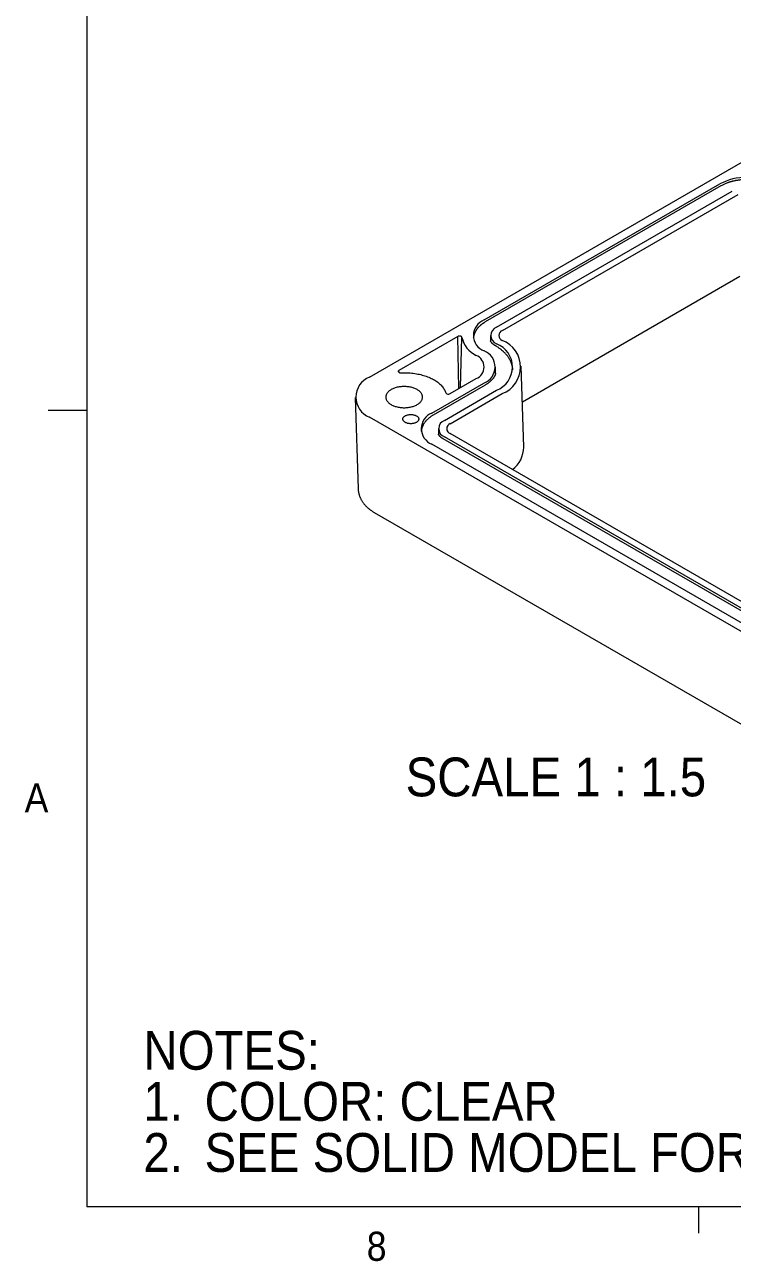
# Model space of a CAD drawing. Header units: inches. Extents: x 0.4 to 16.6, y 0.2 to 10.8.
# Drawn here: x 0.426 to 2.703, y 0.217 to 4.196 of the extents above; entities that cross this region are included whole.
import ezdxf

# ---------------------------------------------------------------- set-up
doc = ezdxf.new("R2010")
doc.units = ezdxf.units.IN
doc.header["$MEASUREMENT"] = 0
doc.linetypes.add('SLD-Solid', pattern=[0])
doc.layers.add('SLD-0', color=7, linetype='SLD-Solid')
doc.styles.add('SLDTEXTSTYLE1', font='GOTHIC.TTF', dxfattribs={"width": 0.913})

# ---------------------------------------------------------------- blocks, each defined once
blk = doc.blocks.new('SW_NOTE_1')
at = {"layer": 'SLD-0', "color": 0, "char_height": 0.125, "attachment_point": 1, "style": 'SLDTEXTSTYLE1'}
for s, insert in [('NOTES:', (0, 0.1597)), ('1.', (0, -0.0047)), ('COLOR: CLEAR', (0.1969, -0.0047)), ('2.', (0, -0.1691)), ('SEE SOLID MODEL FOR COMPLETE PART DEFINITION.', (0.1969, -0.1691))]:
    blk.add_mtext(s, dxfattribs=dict(at, insert=insert))

msp = doc.modelspace()

# ---------------------------------------------------------------- linework, layer by layer
at = {"color": 7, "linetype": 'SLD-Solid', "lineweight": 0}
for p, q in [((0.62625, 10.64207), (0.62625, 0.39207)), ((0.62625, 2.95457), (0.50125, 2.95457)), ((16.37625, 0.39207), (0.62625, 0.39207)), ((2.59475, 0.39207), (2.59475, 0.30727))]:
    msp.add_line(p, q, dxfattribs=at)
at = {"color": 7, "linetype": 'SLD-Solid', "lineweight": 15}
for p, q in [((1.53608, 3.06161), (2.98188, 3.89625)), ((1.90454, 3.24567), (2.66303, 3.68354)), ((2.66676, 3.67714), (1.90827, 3.23927)), ((1.94461, 3.22254), (2.7031, 3.66041)), ((1.96317, 3.21183), (2.72166, 3.64969)), ((2.02775, 2.98225), (2.72743, 3.38616)), ((1.81969, 3.19268), (1.63063, 3.08353)), ((1.82336, 3.02498), (1.81969, 3.19268)), ((1.82828, 3.02782), (1.83333, 3.18972)), ((1.9254, 3.19577), (1.9254, 3.17759)), ((1.63077, 3.07692), (1.63063, 3.08353)), ((1.94129, 3.07301), (1.94129, 3.09426)), ((2.03233, 2.83634), (2.02417, 3.09646)), ((1.73672, 2.94578), (1.90407, 3.04239)), ((1.9078, 3.03598), (1.74045, 2.93938)), ((1.79482, 3.0085), (1.87879, 3.05698)), ((1.49002, 2.99574), (1.49921, 2.70269)), ((1.77679, 2.92265), (1.94414, 3.01925)), ((1.79535, 2.91193), (1.9627, 3.00854)), ((3.44291, 1.83237), (1.53608, 2.93316)), ((1.75758, 2.89588), (1.75758, 2.8777)), ((3.33196, 1.97133), (1.77679, 2.86911)), ((3.35052, 1.98204), (1.79535, 2.87982)), ((3.29189, 1.9482), (1.73672, 2.84597)), ((3.32823, 1.96493), (1.77306, 2.8627)), ((1.55071, 2.62657), (3.45755, 1.52578))]:
    msp.add_line(p, q, dxfattribs=at)
at = {"color": 7, "linetype": 'SLD-Solid', "lineweight": 15, "flags": 128}
for points in [[(1.83333, 3.18972), (1.83316, 3.19042), (1.8328, 3.19109), (1.83227, 3.19172), (1.83159, 3.19231), (1.83075, 3.19282), (1.82979, 3.19325), (1.82873, 3.1936), (1.82759, 3.19385), (1.82639, 3.19399), (1.82517, 3.19403), (1.82396, 3.19396), (1.82278, 3.19378), (1.82165, 3.19351), (1.82062, 3.19314), (1.81969, 3.19268)], [(1.63063, 3.08353), (1.62984, 3.083), (1.62919, 3.08241), (1.62872, 3.08176), (1.62841, 3.08108), (1.62829, 3.08038), (1.62835, 3.07968), (1.6286, 3.079), (1.62902, 3.07834), (1.62961, 3.07772), (1.63035, 3.07717), (1.63123, 3.07669), (1.63223, 3.07629), (1.63332, 3.07598), (1.63448, 3.07577), (1.63568, 3.07566), (1.6369, 3.07566)], [(1.6369, 3.07566), (1.6419, 3.07583), (1.64691, 3.07589), (1.65192, 3.07585), (1.65692, 3.0757), (1.66191, 3.07544), (1.66688, 3.07508), (1.67183, 3.07461), (1.67674, 3.07404), (1.68161, 3.07336), (1.68643, 3.07258), (1.6912, 3.0717), (1.69592, 3.07071), (1.70056, 3.06963), (1.70514, 3.06845), (1.70963, 3.06717), (1.71404, 3.0658), (1.71836, 3.06434), (1.72258, 3.06278), (1.72671, 3.06114), (1.73072, 3.0594), (1.73462, 3.05759), (1.7384, 3.05569), (1.74206, 3.05372), (1.74559, 3.05166), (1.74899, 3.04954), (1.75225, 3.04734), (1.75536, 3.04508), (1.75833, 3.04275), (1.76115, 3.04036), (1.76382, 3.03791), (1.76632, 3.0354), (1.76867, 3.03285), (1.77085, 3.03024), (1.77286, 3.02759), (1.7747, 3.0249), (1.77637, 3.02218), (1.77787, 3.01942), (1.77918, 3.01663), (1.78032, 3.01381), (1.78128, 3.01097)], [(1.68905, 2.9733), (1.69132, 2.97469), (1.69346, 2.97615), (1.69545, 2.97767), (1.69729, 2.97926), (1.69897, 2.98091), (1.70049, 2.98261), (1.70184, 2.98435), (1.70302, 2.98613), (1.70402, 2.98795), (1.70485, 2.9898), (1.7055, 2.99168), (1.70596, 2.99357), (1.70624, 2.99547), (1.70633, 2.99738), (1.70624, 2.99929), (1.70596, 3.0012), (1.7055, 3.00309), (1.70485, 3.00496), (1.70402, 3.00681), (1.70302, 3.00863), (1.70184, 3.01042), (1.70049, 3.01216), (1.69897, 3.01386), (1.69729, 3.0155), (1.69545, 3.01709), (1.69346, 3.01862), (1.69132, 3.02008), (1.68905, 3.02147), (1.68665, 3.02278), (1.68412, 3.02401), (1.68147, 3.02516), (1.67872, 3.02622), (1.67587, 3.02719), (1.67293, 3.02807), (1.66991, 3.02885), (1.66682, 3.02953), (1.66366, 3.03011), (1.66046, 3.03059), (1.65721, 3.03096), (1.65394, 3.03123), (1.65064, 3.03139), (1.64733, 3.03144), (1.64402, 3.03139), (1.64072, 3.03123), (1.63745, 3.03096), (1.6342, 3.03059), (1.631, 3.03011), (1.62784, 3.02953), (1.62475, 3.02885), (1.62173, 3.02807), (1.61879, 3.02719), (1.61594, 3.02622), (1.61319, 3.02516), (1.61054, 3.02401), (1.60802, 3.02278), (1.60561, 3.02147), (1.60334, 3.02008), (1.6012, 3.01862), (1.59921, 3.01709), (1.59737, 3.0155), (1.59569, 3.01386), (1.59417, 3.01216), (1.59282, 3.01042), (1.59164, 3.00863), (1.59064, 3.00681), (1.58981, 3.00496), (1.58916, 3.00309), (1.5887, 3.0012), (1.58842, 2.99929), (1.58833, 2.99738), (1.58842, 2.99547), (1.5887, 2.99357), (1.58916, 2.99168), (1.58981, 2.9898), (1.59064, 2.98795), (1.59164, 2.98613), (1.59282, 2.98435), (1.59417, 2.98261), (1.59569, 2.98091), (1.59737, 2.97926), (1.59921, 2.97767), (1.6012, 2.97615), (1.60334, 2.97469), (1.60561, 2.9733), (1.60802, 2.97199), (1.61054, 2.97075), (1.61319, 2.96961), (1.61594, 2.96854), (1.61879, 2.96757), (1.62173, 2.9667), (1.62475, 2.96592), (1.62784, 2.96523), (1.631, 2.96465), (1.6342, 2.96418), (1.63745, 2.9638), (1.64072, 2.96354), (1.64402, 2.96338), (1.64733, 2.96332), (1.65064, 2.96338), (1.65394, 2.96354), (1.65721, 2.9638), (1.66046, 2.96418), (1.66366, 2.96465), (1.66682, 2.96523), (1.66991, 2.96592), (1.67293, 2.9667), (1.67587, 2.96757), (1.67872, 2.96854), (1.68147, 2.96961), (1.68412, 2.97075), (1.68665, 2.97199), (1.68905, 2.9733)], [(1.68669, 2.91615), (1.68509, 2.9153), (1.68336, 2.91453), (1.68153, 2.91385), (1.67961, 2.91326), (1.67761, 2.91276), (1.67554, 2.91237), (1.67342, 2.91208), (1.67126, 2.91189), (1.66909, 2.91181), (1.66691, 2.91184), (1.66474, 2.91197), (1.66261, 2.91221), (1.66051, 2.91256), (1.65847, 2.913), (1.6565, 2.91354), (1.65463, 2.91418), (1.65285, 2.9149), (1.65118, 2.91572), (1.64964, 2.9166), (1.64824, 2.91757), (1.64698, 2.91859), (1.64588, 2.91968), (1.64494, 2.92081), (1.64417, 2.92199), (1.64357, 2.9232), (1.64316, 2.92443), (1.64293, 2.92568), (1.64288, 2.92694), (1.64302, 2.9282), (1.64334, 2.92944), (1.64385, 2.93066), (1.64453, 2.93186), (1.64539, 2.93302), (1.64641, 2.93413), (1.64759, 2.93518), (1.64892, 2.93618), (1.65039, 2.9371), (1.652, 2.93796), (1.65372, 2.93872), (1.65555, 2.93941), (1.65748, 2.94), (1.65948, 2.94049), (1.66155, 2.94088), (1.66367, 2.94118), (1.66582, 2.94136), (1.668, 2.94144), (1.67018, 2.94141), (1.67234, 2.94128), (1.67448, 2.94104), (1.67658, 2.9407), (1.67862, 2.94026), (1.68058, 2.93971), (1.68246, 2.93908), (1.68424, 2.93835), (1.68591, 2.93754), (1.68745, 2.93665), (1.68885, 2.93569), (1.69011, 2.93466), (1.69121, 2.93358), (1.69215, 2.93244), (1.69292, 2.93127), (1.69351, 2.93006), (1.69393, 2.92882), (1.69416, 2.92757), (1.6942, 2.92631), (1.69407, 2.92506), (1.69374, 2.92381), (1.69324, 2.92259), (1.69256, 2.9214), (1.6917, 2.92024), (1.69068, 2.91913), (1.6895, 2.91807), (1.68817, 2.91708), (1.68669, 2.91615)]]:
    msp.add_lwpolyline(points, dxfattribs=at)
at = {"color": 7, "linetype": 'SLD-Solid', "lineweight": 15}
for centre, radius, start, end in [((2.74949, 3.51663), 0.18797, 62.70554, 117.3829), ((1.92344, 3.19579), 0.05334, 110.74666, 248.98796), ((1.91449, 3.20627), 0.08283, 191.52701, 244.5994), ((1.95483, 3.19578), 0.02864, 110.89562, 248.839), ((1.96932, 3.19578), 0.01719, 110.95359, 248.78104), ((1.88432, 3.09424), 0.05549, 290.84916, 68.88547), ((1.91561, 3.09423), 0.08022, 290.83194, 68.90269), ((1.93011, 3.09422), 0.09167, 290.82533, 68.9093), ((1.86458, 3.09425), 0.03988, 290.87223, 68.8624), ((1.56069, 2.99738), 0.06878, 110.96502, 249.03498), ((1.78936, 3.01696), 0.01006, 216.52489, 302.82185), ((1.75566, 2.89588), 0.05337, 110.78342, 249.21658), ((1.78703, 2.89588), 0.02866, 110.93188, 249.06812), ((1.80151, 2.89588), 0.0172, 110.98749, 249.01251), ((1.93872, 2.83848), 0.09363, 307.47435, 358.69143)]:
    msp.add_arc(centre, radius, start, end, dxfattribs=at)
for points, knots in [([(2.83195, 3.67727), (2.83062, 3.67801), (2.82807, 3.67944), (2.82421, 3.68137), (2.82058, 3.68305), (2.81719, 3.6845), (2.8139, 3.6858), (2.8108, 3.68696), (2.80793, 3.68795), (2.80556, 3.68872), (2.80366, 3.68931), (2.80212, 3.68977), (2.80077, 3.69016), (2.79914, 3.69062), (2.79712, 3.69116), (2.79462, 3.6918), (2.7917, 3.69248), (2.7883, 3.69322), (2.78432, 3.694), (2.77988, 3.69475), (2.77495, 3.69547), (2.76955, 3.6961), (2.76378, 3.6966), (2.75788, 3.69694), (2.75186, 3.6971), (2.74588, 3.69708), (2.73998, 3.69689), (2.73445, 3.69654), (2.72931, 3.69608), (2.72453, 3.69553), (2.71988, 3.69487), (2.71595, 3.69422), (2.7126, 3.69359), (2.7099, 3.69305), (2.70709, 3.69244), (2.70419, 3.69176), (2.70154, 3.69109), (2.69953, 3.69054), (2.69824, 3.69018), (2.69723, 3.68989), (2.69602, 3.68953), (2.69446, 3.68906), (2.69254, 3.68845), (2.69029, 3.6877), (2.68751, 3.68672), (2.68416, 3.68547), (2.68025, 3.68387), (2.67598, 3.68197), (2.67139, 3.67973), (2.66836, 3.67803), (2.66677, 3.67714)], [0, 0, 0, 0, 0.0297459, 0.0571448, 0.0822044, 0.104932, 0.1253345, 0.1467565, 0.1648486, 0.1796186, 0.1910731, 0.1998524, 0.2080254, 0.215752, 0.2294707, 0.2443643, 0.2605828, 0.2811568, 0.3041614, 0.3295953, 0.3574576, 0.3877473, 0.4204635, 0.4536524, 0.4853683, 0.5198098, 0.5523267, 0.582919, 0.6115869, 0.638331, 0.6635767, 0.6909303, 0.7057191, 0.7212581, 0.7375546, 0.7546155, 0.7720984, 0.7843005, 0.7903352, 0.7954509, 0.8028014, 0.8123888, 0.824216, 0.8382864, 0.8546041, 0.877158, 0.9029638, 0.9320317, 0.9643731, 1, 1, 1, 1]), ([(1.90828, 3.23927), (1.90733, 3.23871), (1.90556, 3.23767), (1.90317, 3.23615), (1.9012, 3.23483), (1.89962, 3.23372), (1.8984, 3.23283), (1.89749, 3.23215), (1.89673, 3.23157), (1.896, 3.23099), (1.89487, 3.2301), (1.89333, 3.22882), (1.891, 3.22678), (1.88838, 3.22428), (1.88607, 3.22183), (1.88438, 3.21989), (1.88318, 3.21843), (1.88207, 3.21701), (1.88104, 3.21562), (1.88004, 3.2142), (1.87899, 3.21261), (1.87782, 3.21073), (1.87666, 3.20868), (1.87561, 3.20665), (1.8747, 3.2047), (1.87386, 3.20276), (1.87308, 3.20077), (1.87242, 3.19886), (1.87188, 3.19712), (1.87139, 3.19539), (1.87089, 3.19345), (1.87041, 3.19122), (1.87002, 3.18909), (1.86982, 3.18771), (1.86974, 3.18718)], [0, 0, 0, 0, 0.0457856, 0.0856585, 0.1195978, 0.1475861, 0.1692932, 0.1852202, 0.1974625, 0.2110838, 0.2263092, 0.2608959, 0.299829, 0.3655836, 0.426186, 0.4562511, 0.4858834, 0.5144636, 0.5414027, 0.5669285, 0.5961516, 0.6311953, 0.671627, 0.7081802, 0.739438, 0.7710277, 0.8053456, 0.837221, 0.86276, 0.8868426, 0.9142361, 0.9469807, 0.9796657, 1, 1, 1, 1]), ([(1.94075, 3.16267), (1.94003, 3.1631), (1.93873, 3.16388), (1.9371, 3.16496), (1.93591, 3.16581), (1.93505, 3.16645), (1.93437, 3.16698), (1.93369, 3.16752), (1.93295, 3.16814), (1.93218, 3.16882), (1.93145, 3.1695), (1.93078, 3.17015), (1.93006, 3.17089), (1.92931, 3.1717), (1.92856, 3.17258), (1.92793, 3.17339), (1.92738, 3.17413), (1.92686, 3.17489), (1.92633, 3.17575), (1.92586, 3.1766), (1.92553, 3.1773), (1.92532, 3.17778), (1.92516, 3.17818), (1.92503, 3.17855), (1.92496, 3.17878), (1.92496, 3.17879), (1.92496, 3.1788)], [0, 0, 0, 0, 0.072375, 0.1304, 0.1741803, 0.2065034, 0.2299224, 0.2579849, 0.2908089, 0.32687, 0.3617172, 0.3950661, 0.4269249, 0.473638, 0.5196727, 0.5639199, 0.6029117, 0.6423836, 0.6952676, 0.7561816, 0.8011552, 0.8383477, 0.8765147, 0.9178802, 0.9630935, 1, 1, 1, 1]), ([(1.99722, 3.08481), (1.99718, 3.08517), (1.99706, 3.08628), (1.99683, 3.08812), (1.99648, 3.09043), (1.99605, 3.09291), (1.99551, 3.09556), (1.99484, 3.09841), (1.994, 3.10145), (1.99297, 3.10469), (1.99179, 3.10795), (1.99046, 3.11118), (1.98901, 3.11433), (1.9874, 3.11748), (1.98564, 3.12061), (1.98373, 3.1237), (1.98168, 3.12674), (1.97949, 3.12974), (1.97716, 3.13268), (1.9747, 3.13557), (1.97211, 3.13841), (1.9694, 3.14118), (1.96656, 3.14389), (1.96359, 3.14654), (1.96051, 3.14913), (1.95732, 3.15166), (1.954, 3.15412), (1.95058, 3.15652), (1.94705, 3.15885), (1.94378, 3.1609), (1.94164, 3.16215), (1.94075, 3.16266)], [0, 0, 0, 0, 0.0089845, 0.0277237, 0.048447, 0.0714909, 0.0971862, 0.1258259, 0.1576099, 0.1925708, 0.2305071, 0.2664937, 0.3036307, 0.3415838, 0.3801006, 0.4190001, 0.4581564, 0.497483, 0.5369207, 0.576429, 0.6159797, 0.6555535, 0.6951355, 0.7347148, 0.7742856, 0.8138436, 0.8533859, 0.8929104, 0.9324159, 0.9719011, 1, 1, 1, 1]), ([(1.94146, 3.07394), (1.94146, 3.07394), (1.94147, 3.07397), (1.94145, 3.07385), (1.94141, 3.07357), (1.94131, 3.07309), (1.94116, 3.0724), (1.94092, 3.0715), (1.94057, 3.07036), (1.94009, 3.06898), (1.93947, 3.06745), (1.93871, 3.06581), (1.93783, 3.0641), (1.9368, 3.06231), (1.93562, 3.06045), (1.9343, 3.05855), (1.93283, 3.05662), (1.93122, 3.05468), (1.92947, 3.05273), (1.92759, 3.05078), (1.92556, 3.04884), (1.92341, 3.04691), (1.92112, 3.04501), (1.91871, 3.04314), (1.91617, 3.0413), (1.91352, 3.03949), (1.91074, 3.03773), (1.90883, 3.03656), (1.90782, 3.03599), (1.9078, 3.03598)], [0, 0, 0, 0, 0.0032492, 0.0253064, 0.0492178, 0.0754107, 0.1043054, 0.1362834, 0.1716283, 0.2104422, 0.2525666, 0.2924456, 0.3336626, 0.3758654, 0.4187868, 0.4622338, 0.5060712, 0.5502046, 0.5945682, 0.6391155, 0.6838128, 0.7286354, 0.7735649, 0.8185868, 0.8636898, 0.9088647, 0.9541039, 0.9994005, 1, 1, 1, 1]), ([(1.74046, 2.93937), (1.74012, 2.93917), (1.73875, 2.9384), (1.73644, 2.93696), (1.73355, 2.93506), (1.73076, 2.93309), (1.72809, 2.93105), (1.72552, 2.92895), (1.72307, 2.92678), (1.72074, 2.92454), (1.71854, 2.92224), (1.71646, 2.91989), (1.71451, 2.91748), (1.71269, 2.91501), (1.71102, 2.9125), (1.70948, 2.90996), (1.7081, 2.90739), (1.70687, 2.90481), (1.70579, 2.90226), (1.70486, 2.89975), (1.70407, 2.89731), (1.70342, 2.89497), (1.70289, 2.89274), (1.70246, 2.89062), (1.70214, 2.88882), (1.70198, 2.88769), (1.70192, 2.88727)], [0, 0, 0, 0, 0.0163515, 0.0654774, 0.1146473, 0.1638456, 0.2130546, 0.2622541, 0.3114195, 0.3605181, 0.4095033, 0.4583186, 0.5068869, 0.5551015, 0.6028132, 0.6498139, 0.6958188, 0.7404549, 0.7832711, 0.8237895, 0.8615979, 0.8964487, 0.9283097, 0.9573459, 0.9838594, 1, 1, 1, 1]), ([(1.77307, 2.86271), (1.77251, 2.86303), (1.7713, 2.86374), (1.76957, 2.86487), (1.76784, 2.86609), (1.76624, 2.86732), (1.76476, 2.86855), (1.76342, 2.86979), (1.76221, 2.87101), (1.76113, 2.87221), (1.76019, 2.87337), (1.75939, 2.87447), (1.75873, 2.8755), (1.75819, 2.87642), (1.75779, 2.87723), (1.75749, 2.8779), (1.75729, 2.87842), (1.75718, 2.87877), (1.75712, 2.87897), (1.75712, 2.87897), (1.75712, 2.87898)], [0, 0, 0, 0, 0.0543427, 0.1186476, 0.1827033, 0.2464481, 0.3098107, 0.3727051, 0.4350241, 0.4966294, 0.5573386, 0.6169094, 0.6750245, 0.7312864, 0.7852412, 0.8364463, 0.8845783, 0.9295359, 0.9714818, 1, 1, 1, 1]), ([(1.49921, 2.70268), (1.49926, 2.70154), (1.49936, 2.69923), (1.49972, 2.69576), (1.50023, 2.69227), (1.50091, 2.68879), (1.50175, 2.68534), (1.50274, 2.68192), (1.5039, 2.67853), (1.50522, 2.67517), (1.50669, 2.67185), (1.50832, 2.66857), (1.51011, 2.66533), (1.51206, 2.66214), (1.51416, 2.65899), (1.51642, 2.6559), (1.51884, 2.65285), (1.52141, 2.64987), (1.52414, 2.64695), (1.52702, 2.64409), (1.53005, 2.64131), (1.53323, 2.6386), (1.53654, 2.63596), (1.54, 2.63341), (1.54359, 2.63095), (1.54716, 2.62867), (1.54958, 2.62724), (1.55071, 2.62657)], [0, 0, 0, 0, 0.0361105, 0.0735159, 0.1109519, 0.1484592, 0.1860784, 0.2238497, 0.2618129, 0.300007, 0.3384698, 0.3772374, 0.4163434, 0.4558183, 0.4956882, 0.535974, 0.5766901, 0.6178437, 0.6594333, 0.7014486, 0.7438701, 0.7866697, 0.8298114, 0.873253, 0.916948, 0.9608482, 1, 1, 1, 1])]:
    msp.add_open_spline(points, degree=3, knots=knots, dxfattribs=at)

# ---------------------------------------------------------------- block references
at = {"layer": 'SLD-0', "color": 7}
msp.add_blockref('SW_NOTE_1', (0.80814, 0.79842), dxfattribs=at)

# ---------------------------------------------------------------- texts
at = {"color": 7, "linetype": 'Continuous', "lineweight": 0, "char_height": 0.09375, "attachment_point": 1, "style": 'SLDTEXTSTYLE1'}
for s, insert in [('A', (0.42601, 1.75475)), ('8', (1.52677, 0.31186))]:
    msp.add_mtext(s, dxfattribs=dict(at, insert=insert))
at = {"layer": 'SLD-0', "insert": (2.09316, 1.83773), "char_height": 0.125, "attachment_point": 2, "style": 'SLDTEXTSTYLE1'}
msp.add_mtext('  SCALE 1 : 1.5', dxfattribs=at)

doc.saveas('drawing.dxf')
